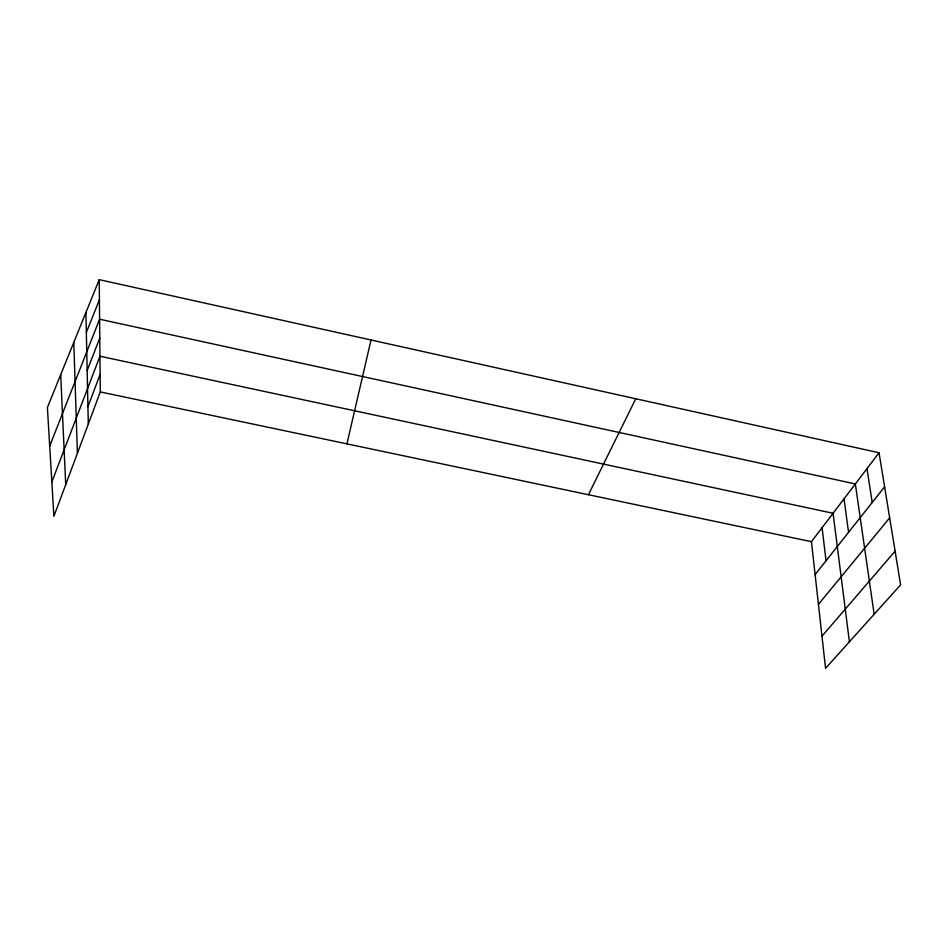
<?xml version="1.0" encoding="UTF-8"?>
<svg xmlns="http://www.w3.org/2000/svg" width="948" height="948" viewBox="0 0 948 948"><rect width="100%" height="100%" fill="white"/><g stroke="black" fill="none" stroke-linecap="round" stroke-linejoin="round"><path stroke-width="1.42" d="M346.932 443.877L371.024 339.988M99.232 279.66L100.287 391.927L53.894 516.328L47.4 407.486L99.232 279.66L879.045 452.765L900.6 584.857L825.554 668.34L811.452 541.687L879.045 452.765M87.939 406.645L100.121 374.377M51.844 481.94L99.955 356.223L833.055 513.271L849.42 641.796M87.169 370.55L99.777 338.033M49.699 446.07L99.599 319.215L855.345 483.954L874.151 614.28M86.351 332.487L99.422 299.769M588.424 494.726L635.753 398.764M815.114 574.559L884.603 486.845M818.432 604.35L889.662 517.857M821.975 636.215L895.102 551.155M100.287 391.927L811.452 541.687M867.005 468.608L872.207 502.499M844.028 498.826L848.567 532.326M822.094 527.692L826.028 560.778M60.696 374.685L65.72 484.629M73.79 342.406L77.404 453.286M85.924 312.449L88.306 424.064"/></g></svg>
